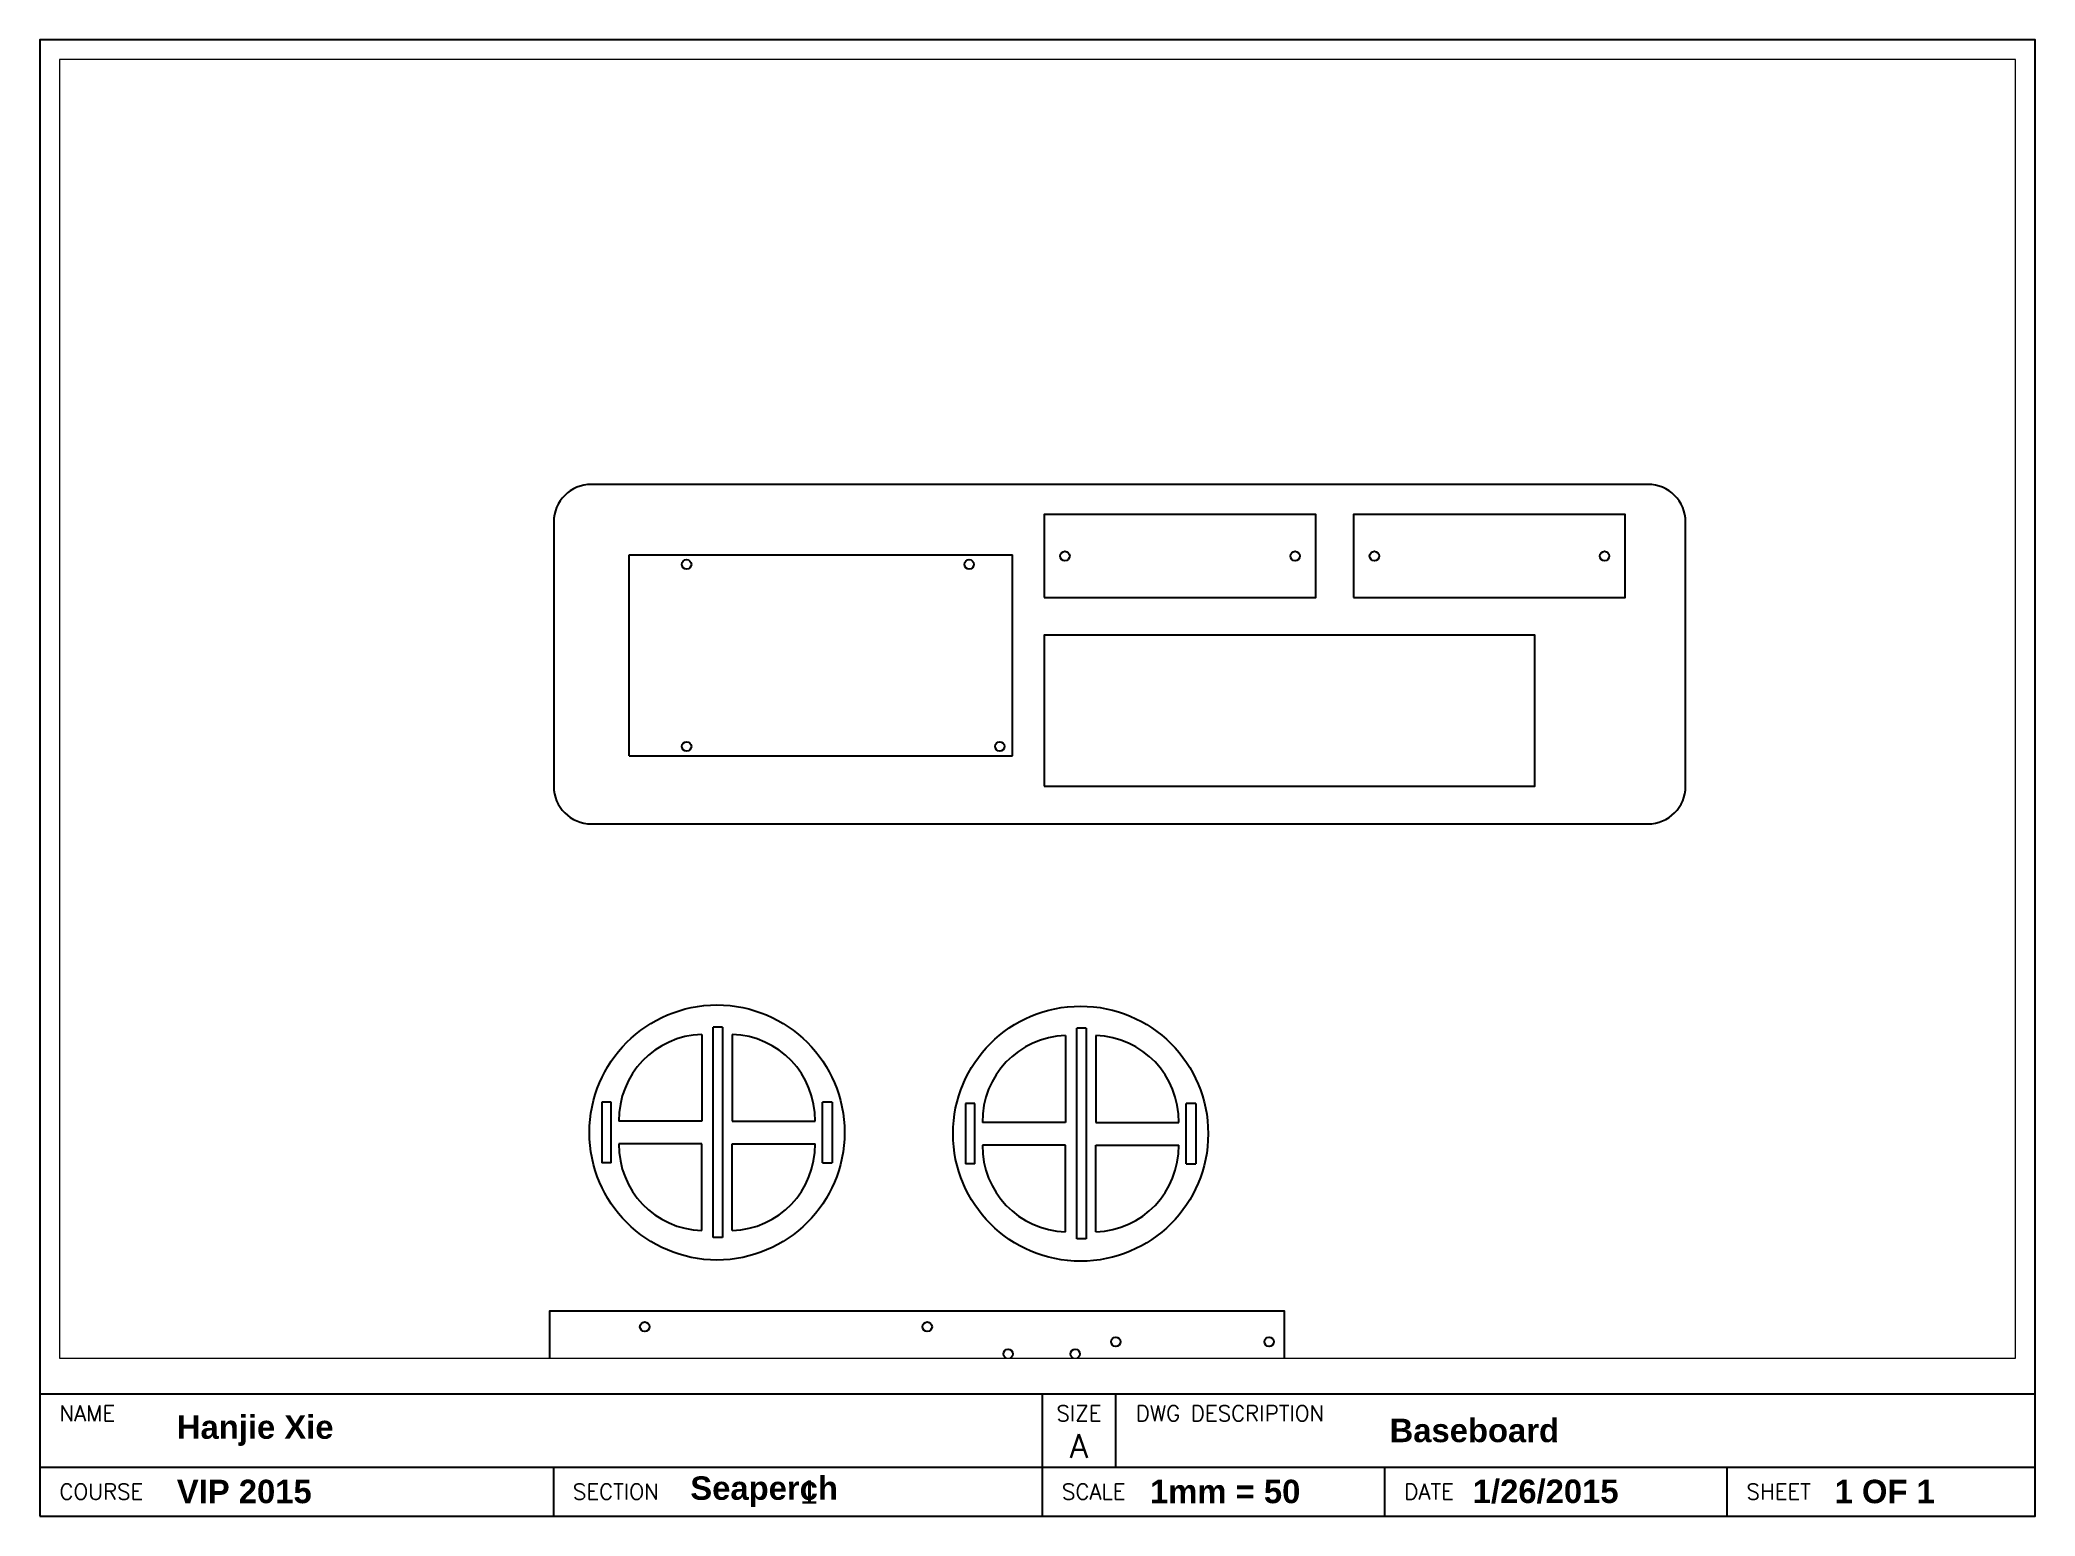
# Paper-space layout 'Layout1' of a CAD drawing. Header units: millimetres, sheet in inches. Extents: x 0.2 to 10.4, y 0.3 to 7.9.
# The model-space entities are those that its viewports show. They can reach past a viewport. Long polylines and large blocks are cut down to what shows.
import ezdxf

# ---------------------------------------------------------------- set-up
doc = ezdxf.new("R2010")
doc.units = ezdxf.units.MM
doc.header["$MEASUREMENT"] = 0
doc.layers.add('mview1', color=6, linetype='Continuous', plot=False)
doc.layers.add('semester', color=250, linetype='Continuous')
doc.styles.get("Standard").update_dxf_attribs({"font": 'txt.shx'})
doc.styles.add('standardRomanS', font='romans.shx', dxfattribs={"height": 0.12})

msp = doc.modelspace()

# ---------------------------------------------------------------- linework, layer by layer
for p, q in [((20, 18), (20, 71.34)), ((20, 71.34), (121.6, 71.34)), ((121.6, 18), (121.6, 71.34)), ((20, 18), (121.6, 18)), ((39.28, -55.8), (39.28, -78.8)), ((44.78, -53.86), (42.28, -53.86)), ((42.28, -109.66), (42.28, -53.86)), ((44.78, -53.86), (44.78, -109.66)), ((47.28, -55.8), (47.28, -78.8)), ((135.65, -56.12), (135.65, -79.12)), ((141.15, -54.18), (138.65, -54.18)), ((138.65, -109.98), (138.65, -54.18)), ((141.15, -54.18), (141.15, -109.98)), ((143.65, -56.12), (143.65, -79.12)), ((12.78, -73.8), (12.78, -89.8)), ((15.28, -73.8), (12.78, -73.8)), ((15.28, -89.8), (15.28, -73.8)), ((71.28, -89.8), (71.28, -73.8)), ((73.78, -73.8), (71.28, -73.8)), ((73.78, -73.8), (73.78, -89.8)), ((39.28, -78.8), (17.28, -78.8)), ((47.28, -78.8), (69.28, -78.8)), ((109.15, -74.12), (109.15, -90.12)), ((111.65, -74.12), (109.15, -74.12)), ((111.65, -90.12), (111.65, -74.12)), ((135.65, -79.12), (113.65, -79.12)), ((143.65, -79.12), (165.65, -79.12)), ((167.65, -90.12), (167.65, -74.12)), ((170.15, -74.12), (167.65, -74.12)), ((170.15, -74.12), (170.15, -90.12)), ((15.28, -89.8), (12.78, -89.8)), ((39.28, -84.8), (17.28, -84.8)), ((39.28, -107.8), (39.28, -84.8)), ((47.28, -107.8), (47.28, -84.8)), ((47.28, -84.8), (69.28, -84.8)), ((71.28, -89.8), (73.78, -89.8)), ((135.65, -85.12), (113.65, -85.12)), ((135.65, -108.12), (135.65, -85.12)), ((143.65, -108.12), (143.65, -85.12)), ((143.65, -85.12), (165.65, -85.12)), ((111.65, -90.12), (109.15, -90.12)), ((167.65, -90.12), (170.15, -90.12)), ((44.78, -109.66), (42.28, -109.66)), ((141.15, -109.98), (138.65, -109.98))]:
    msp.add_line(p, q)
for points in [[(290, 90), (10, 90)], [(0, 80), (0, 10)], [(300, 10), (300, 80)], [(10, 0), (290, 0)]]:
    msp.add_lwpolyline(points)
for points in [[(130, 60), (202, 60), (202, 82), (130, 82)], [(212, 60), (284, 60), (284, 82), (212, 82)], [(130, 10), (260, 10), (260, 50), (130, 50)], [(-1.12, -185.08), (193.68, -185.08), (193.68, -129.2), (-1.12, -129.2)]]:
    msp.add_lwpolyline(points, close=True)
for centre, radius in [((35.24, 68.8), 1.25), ((110.14, 68.8), 1.25), ((135.5, 71), 1.25), ((196.5, 71), 1.25), ((217.5, 71), 1.25), ((278.5, 71), 1.25), ((35.24, 20.54), 1.25), ((118.24, 20.54), 1.25), ((43.28, -81.8), 33.8), ((139.65, -82.12), 33.8), ((24.12, -133.28), 1.25), ((99.02, -133.28), 1.25), ((148.97, -137.26), 1.25), ((189.61, -137.26), 1.25), ((120.45, -140.5), 1.25), ((138.23, -140.5), 1.25)]:
    msp.add_circle(centre, radius)
for centre, radius, start, end in [((10, 80), 10, 90, 180), ((290, 80), 10, 0, 90), ((10, 10), 10, 180, 270), ((290, 10), 10, 270, 0), ((39.96, -78.48), 22.68, 91.7161, 180.8103), ((46.6, -78.48), 22.68, 359.1897, 88.2839), ((136.33, -78.79), 22.68, 91.7161, 180.8103), ((142.98, -78.79), 22.68, 359.1897, 88.2839), ((39.96, -85.12), 22.68, 179.1897, 268.2839), ((46.6, -85.12), 22.68, 271.7161, 0.8103), ((136.33, -85.44), 22.68, 179.1897, 268.2839), ((142.98, -85.44), 22.68, 271.7161, 0.8103)]:
    msp.add_arc(centre, radius, start, end)

psp = doc.layouts.get("Layout1")

# ---------------------------------------------------------------- linework, layer by layer
at = {"layer": 'semester'}
for p, q in [((0.175, 0.952), (10.375, 0.952)), ((5.3, 0.577), (5.3, 0.952)), ((5.675, 0.577), (5.675, 0.952)), ((0.175, 0.577), (10.375, 0.577)), ((2.8, 0.577), (2.8, 0.327)), ((5.3, 0.327), (5.3, 0.577)), ((7.05, 0.327), (7.05, 0.577)), ((8.8, 0.327), (8.8, 0.577))]:
    psp.add_line(p, q, dxfattribs=at)
psp.add_lwpolyline([(0.175, 0.327), (10.375, 0.327), (10.375, 7.875), (0.175, 7.875)], close=True, dxfattribs=at)

# ---------------------------------------------------------------- texts
for s, insert, char_height, width, attachment_point in [('{\\Fromans.shx|c1;NAME}', (0.275, 0.852), 0.08, 1, 4), ('{\\Fromans.shx;SIZE}', (5.487, 0.852), 0.08, 0.375, 5), ('{\\Fromans.shx;DWG DESCRIPTION}', (5.778, 0.852), 0.08, 2.09709, 4), ('{\\Fromans|c0;\\C256;A}', (5.487, 0.685), 0.12, 0.375, 5), ('{\\Fromans.shx;COURSE}', (0.275, 0.452), 0.08, 0.9, 4), ('{\\Fromans.shx;SECTION}', (2.9, 0.452), 0.08, 0.9, 4), ('{\\Fromans.shx;SCALE}', (5.4, 0.452), 0.08, 0.9, 4), ('{\\Fromans.shx;DATE}', (7.15, 0.452), 0.08, 0.9, 4), ('{\\Fromans.shx;SHEET}', (8.9, 0.452), 0.08, 0.9, 4)]:
    psp.add_mtext(s, dxfattribs=dict(at, insert=insert, char_height=char_height, width=width, attachment_point=attachment_point))
at = {"layer": 'semester', "char_height": 0.12, "attachment_point": 4, "style": 'standardRomanS'}
for s, insert, width in [('{\\f@Arial Unicode MS|b1|i0|c0|p34;Hanjie Xie}', (0.875, 0.764), 4.425), ('{\\f@Arial Unicode MS|b1|i0|c0|p34;Baseboard}', (7.075, 0.764), 3.3), ('{\\f@Arial Unicode MS|b1|i0|c0|p34;VIP 2015}', (0.875, 0.452), 1.925), ('{\\f@Arial Unicode MS|b1|i0|c0|p34;Seaperch}', (3.5, 0.452), 1.8), ('{\\f@Arial Unicode MS|b1|i0|c0|p34;1mm = 50}', (5.85, 0.452), 1.2), ('{\\f@Arial Unicode MS|b1|i0|c0|p34;1/26/2015}', (7.5, 0.452), 1.3), ('{\\f@Arial Unicode MS|b1|i0|c0|p34;1 OF 1}', (9.35, 0.452), 1.025)]:
    psp.add_mtext(s, dxfattribs=dict(at, insert=insert, width=width))
at = {"layer": 'semester', "insert": (4.06, 0.51), "char_height": 0.12, "attachment_point": 1}
psp.add_mtext('{\\f@Arial Unicode MS|b0|i0|c0|p34;1}', dxfattribs=at)

# ---------------------------------------------------------------- viewports
at = {"layer": 'mview1', "view_target_point": (6.921, 8.658)}
psp.add_viewport(center=(5.275, 4.455), size=(10, 6.64087), view_center_point=(121.304, 21.862), view_height=344.26541, dxfattribs=at)

doc.saveas('drawing.dxf')
